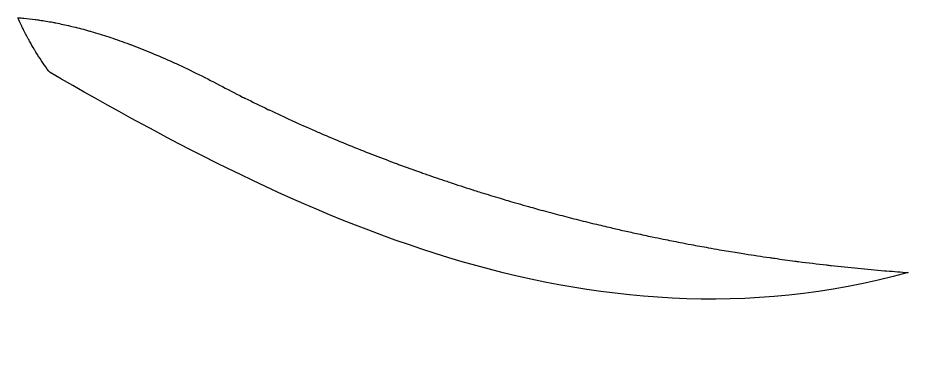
# Model space of a CAD drawing. Header units: centimetres. Extents: x -10.9 to 10.9, y -3.7 to 5.7.
# Drawn here: x 4.016 to 6.131, y -0.331 to 0.486 of the extents above; entities that cross this region are included whole.
import ezdxf

# ---------------------------------------------------------------- set-up
doc = ezdxf.new("R2010")
doc.units = ezdxf.units.CM
doc.header["$MEASUREMENT"] = 0
doc.layers.add('Camada 1', color=7, linetype='Continuous')

msp = doc.modelspace()

# ---------------------------------------------------------------- linework, layer by layer
at = {"layer": 'Camada 1'}
msp.add_open_spline([(4.01559, 0.4858), (4.01855, 0.47903), (4.02168, 0.47246), (4.0249, 0.4659), (4.0249, 0.4659), (4.02641, 0.46296), (4.02768, 0.46013), (4.02919, 0.45725), (4.02919, 0.45725), (4.03244, 0.45058), (4.03591, 0.44394), (4.0394, 0.43751), (4.0394, 0.43751), (4.04086, 0.43502), (4.04199, 0.43262), (4.04347, 0.43029), (4.04347, 0.43029), (4.04731, 0.42336), (4.05112, 0.41656), (4.05516, 0.40986), (4.05516, 0.40986), (4.0563, 0.40809), (4.05751, 0.40608), (4.05865, 0.40425), (4.05865, 0.40425), (4.06294, 0.39734), (4.06728, 0.39047), (4.07175, 0.38385), (4.07175, 0.38385), (4.07289, 0.38224), (4.07395, 0.38067), (4.07503, 0.37909), (4.07503, 0.37909), (4.07974, 0.37229), (4.08445, 0.36565), (4.08937, 0.35909), (4.08937, 0.35909), (4.0903, 0.35795), (4.09128, 0.35666), (4.09228, 0.35547), (4.09228, 0.35547), (4.66333, 0.02659), (5.36696, -0.33075), (6.13055, -0.11991), (6.13055, -0.11991), (6.13031, -0.11988), (6.13021, -0.11986), (6.13002, -0.11996), (6.13002, -0.11996), (6.11327, -0.11874), (6.09634, -0.11737), (6.07941, -0.11599), (6.07941, -0.11599), (6.07764, -0.11588), (6.0761, -0.11573), (6.07438, -0.11557), (6.07438, -0.11557), (6.03199, -0.11202), (5.98953, -0.10787), (5.94722, -0.10313), (5.94722, -0.10313), (5.9436, -0.10265), (5.9401, -0.10234), (5.93653, -0.10191), (5.93653, -0.10191), (5.9146, -0.0994), (5.89237, -0.09667), (5.8703, -0.09381), (5.8703, -0.09381), (5.86752, -0.09349), (5.86451, -0.09312), (5.86167, -0.09273), (5.86167, -0.09273), (5.84561, -0.09059), (5.82944, -0.08834), (5.81344, -0.08606), (5.81344, -0.08606), (5.80942, -0.0855), (5.80563, -0.085), (5.80169, -0.08434), (5.80169, -0.08434), (5.78203, -0.08159), (5.76251, -0.07857), (5.74285, -0.07553), (5.74285, -0.07553), (5.73674, -0.07452), (5.73063, -0.07357), (5.72465, -0.07257), (5.72465, -0.07257), (5.71065, -0.07032), (5.69652, -0.06802), (5.68263, -0.06556), (5.68263, -0.06556), (5.67382, -0.06405), (5.66496, -0.0626), (5.65628, -0.0609), (5.65628, -0.0609), (5.64231, -0.05847), (5.6286, -0.05595), (5.61477, -0.05341), (5.61477, -0.05341), (5.60614, -0.05166), (5.59757, -0.0501), (5.58913, -0.04838), (5.58913, -0.04838), (5.57545, -0.04579), (5.56214, -0.04319), (5.54873, -0.04047), (5.54873, -0.04047), (5.54005, -0.03867), (5.53143, -0.03687), (5.52269, -0.03513), (5.52269, -0.03513), (5.5101, -0.03243), (5.49755, -0.02971), (5.48491, -0.02698), (5.48491, -0.02698), (5.47406, -0.0246), (5.46313, -0.02216), (5.45229, -0.01973), (5.45229, -0.01973), (5.44144, -0.01722), (5.43065, -0.01478), (5.41996, -0.01227), (5.41996, -0.01227), (5.40676, -0.00909), (5.39379, -0.00611), (5.38072, -0.00296), (5.38072, -0.00296), (5.37329, -0.00116), (5.36585, 0.00077), (5.35842, 0.00257), (5.35842, 0.00257), (5.34355, 0.00625), (5.32884, 0.01003), (5.31408, 0.01392), (5.31408, 0.01392), (5.30651, 0.01583), (5.29908, 0.01784), (5.29162, 0.01971), (5.29162, 0.01971), (5.27683, 0.02373), (5.26199, 0.0277), (5.24728, 0.03183), (5.24728, 0.03183), (5.24101, 0.0336), (5.23458, 0.03535), (5.22826, 0.03717), (5.22826, 0.03717), (5.21204, 0.04175), (5.1958, 0.04643), (5.17968, 0.05111), (5.17968, 0.05111), (5.17359, 0.05288), (5.16759, 0.05476), (5.16156, 0.05656), (5.16156, 0.05656), (5.14613, 0.06116), (5.13084, 0.06593), (5.11539, 0.07066), (5.11539, 0.07066), (5.11039, 0.07225), (5.10526, 0.07384), (5.10023, 0.07548), (5.10023, 0.07548), (5.08279, 0.08101), (5.06538, 0.0867), (5.04805, 0.09239), (5.04805, 0.09239), (5.04342, 0.0939), (5.03895, 0.09538), (5.03434, 0.09699), (5.03434, 0.09699), (5.01828, 0.10233), (5.00217, 0.10784), (4.98627, 0.11345), (4.98627, 0.11345), (4.98225, 0.11491), (4.97809, 0.11639), (4.97413, 0.11779), (4.97413, 0.11779), (4.95611, 0.12409), (4.93801, 0.13057), (4.92023, 0.13724), (4.92023, 0.13724), (4.91668, 0.13854), (4.91309, 0.13994), (4.90967, 0.14118), (4.90967, 0.14118), (4.89231, 0.14761), (4.87509, 0.15417), (4.85786, 0.16084), (4.85786, 0.16084), (4.8554, 0.16182), (4.85294, 0.16269), (4.85037, 0.16375), (4.85037, 0.16375), (4.83185, 0.17108), (4.81335, 0.17846), (4.79502, 0.18603), (4.79502, 0.18603), (4.79243, 0.18704), (4.78986, 0.18809), (4.78745, 0.18918), (4.78745, 0.18918), (4.7697, 0.19656), (4.75208, 0.20394), (4.73456, 0.21146), (4.73456, 0.21146), (4.73252, 0.21244), (4.73033, 0.21326), (4.72845, 0.21408), (4.72845, 0.21408), (4.71001, 0.22207), (4.69154, 0.23017), (4.6735, 0.23855), (4.6735, 0.23855), (4.67109, 0.23953), (4.66887, 0.24056), (4.66646, 0.24162), (4.66646, 0.24162), (4.64852, 0.2498), (4.63069, 0.25816), (4.61304, 0.26657), (4.61304, 0.26657), (4.61196, 0.26699), (4.61092, 0.26747), (4.60984, 0.26808), (4.60984, 0.26808), (4.59142, 0.27676), (4.57325, 0.28575), (4.55515, 0.29475), (4.55515, 0.29475), (4.55324, 0.2957), (4.55155, 0.29666), (4.54967, 0.29745), (4.54967, 0.29745), (4.53131, 0.30676), (4.51292, 0.31618), (4.49485, 0.32571), (4.49485, 0.32571), (4.4568, 0.34582), (4.42011, 0.36376), (4.38486, 0.37979), (4.38486, 0.37979), (4.38452, 0.38), (4.38412, 0.38008), (4.38372, 0.38032), (4.38372, 0.38032), (4.36663, 0.38805), (4.34991, 0.39524), (4.3335, 0.40217), (4.3335, 0.40217), (4.33271, 0.40241), (4.33183, 0.40278), (4.33104, 0.4031), (4.33104, 0.4031), (4.31493, 0.40995), (4.29903, 0.41612), (4.28357, 0.42191), (4.28357, 0.42191), (4.28256, 0.42223), (4.28161, 0.4226), (4.28053, 0.42297), (4.28053, 0.42297), (4.26542, 0.42869), (4.25047, 0.434), (4.23587, 0.43885), (4.23587, 0.43885), (4.23455, 0.43927), (4.23325, 0.43975), (4.23182, 0.44015), (4.23182, 0.44015), (4.21772, 0.44483), (4.20388, 0.44909), (4.19017, 0.45301), (4.19017, 0.45301), (4.18885, 0.45357), (4.18752, 0.45391), (4.18612, 0.45433), (4.18612, 0.45433), (4.17305, 0.45809), (4.16019, 0.46142), (4.14754, 0.46446), (4.14754, 0.46446), (4.14521, 0.46512), (4.14291, 0.46557), (4.14069, 0.46607), (4.14069, 0.46607), (4.12892, 0.46887), (4.11743, 0.47134), (4.10614, 0.47364), (4.10614, 0.47364), (4.1036, 0.47409), (4.10103, 0.47457), (4.09844, 0.47504), (4.09844, 0.47504), (4.08786, 0.47713), (4.07738, 0.47882), (4.06714, 0.48023), (4.06714, 0.48023), (4.06378, 0.48071), (4.06045, 0.48129), (4.05703, 0.48166), (4.05703, 0.48166), (4.0478, 0.48282), (4.03859, 0.48391), (4.02965, 0.48478), (4.02965, 0.48478), (4.02563, 0.48518), (4.02155, 0.48549), (4.01748, 0.48579), (4.01748, 0.48579), (4.01678, 0.4857), (4.0162, 0.48578), (4.01559, 0.4858), (4.01559, 0.4858), (4.01559, 0.4858), (4.01559, 0.4858), (4.01559, 0.4858)], degree=3, knots=[0, 0, 0, 0, 0.0123457, 0.0123457, 0.0123457, 0.0123457, 0.0246914, 0.0246914, 0.0246914, 0.0246914, 0.037037, 0.037037, 0.037037, 0.037037, 0.0493827, 0.0493827, 0.0493827, 0.0493827, 0.0617284, 0.0617284, 0.0617284, 0.0617284, 0.0740741, 0.0740741, 0.0740741, 0.0740741, 0.0864198, 0.0864198, 0.0864198, 0.0864198, 0.0987654, 0.0987654, 0.0987654, 0.0987654, 0.1111111, 0.1111111, 0.1111111, 0.1111111, 0.1234568, 0.1234568, 0.1234568, 0.1234568, 0.1358025, 0.1358025, 0.1358025, 0.1358025, 0.1481481, 0.1481481, 0.1481481, 0.1481481, 0.1604938, 0.1604938, 0.1604938, 0.1604938, 0.1728395, 0.1728395, 0.1728395, 0.1728395, 0.1851852, 0.1851852, 0.1851852, 0.1851852, 0.1975309, 0.1975309, 0.1975309, 0.1975309, 0.2098765, 0.2098765, 0.2098765, 0.2098765, 0.2222222, 0.2222222, 0.2222222, 0.2222222, 0.2345679, 0.2345679, 0.2345679, 0.2345679, 0.2469136, 0.2469136, 0.2469136, 0.2469136, 0.2592593, 0.2592593, 0.2592593, 0.2592593, 0.2716049, 0.2716049, 0.2716049, 0.2716049, 0.2839506, 0.2839506, 0.2839506, 0.2839506, 0.2962963, 0.2962963, 0.2962963, 0.2962963, 0.308642, 0.308642, 0.308642, 0.308642, 0.3209877, 0.3209877, 0.3209877, 0.3209877, 0.3333333, 0.3333333, 0.3333333, 0.3333333, 0.345679, 0.345679, 0.345679, 0.345679, 0.3580247, 0.3580247, 0.3580247, 0.3580247, 0.3703704, 0.3703704, 0.3703704, 0.3703704, 0.382716, 0.382716, 0.382716, 0.382716, 0.3950617, 0.3950617, 0.3950617, 0.3950617, 0.4074074, 0.4074074, 0.4074074, 0.4074074, 0.4197531, 0.4197531, 0.4197531, 0.4197531, 0.4320988, 0.4320988, 0.4320988, 0.4320988, 0.4444444, 0.4444444, 0.4444444, 0.4444444, 0.4567901, 0.4567901, 0.4567901, 0.4567901, 0.4691358, 0.4691358, 0.4691358, 0.4691358, 0.4814815, 0.4814815, 0.4814815, 0.4814815, 0.4938272, 0.4938272, 0.4938272, 0.4938272, 0.5061728, 0.5061728, 0.5061728, 0.5061728, 0.5185185, 0.5185185, 0.5185185, 0.5185185, 0.5308642, 0.5308642, 0.5308642, 0.5308642, 0.5432099, 0.5432099, 0.5432099, 0.5432099, 0.5555556, 0.5555556, 0.5555556, 0.5555556, 0.5679012, 0.5679012, 0.5679012, 0.5679012, 0.5802469, 0.5802469, 0.5802469, 0.5802469, 0.5925926, 0.5925926, 0.5925926, 0.5925926, 0.6049383, 0.6049383, 0.6049383, 0.6049383, 0.617284, 0.617284, 0.617284, 0.617284, 0.6296296, 0.6296296, 0.6296296, 0.6296296, 0.6419753, 0.6419753, 0.6419753, 0.6419753, 0.654321, 0.654321, 0.654321, 0.654321, 0.6666667, 0.6666667, 0.6666667, 0.6666667, 0.6790123, 0.6790123, 0.6790123, 0.6790123, 0.691358, 0.691358, 0.691358, 0.691358, 0.7037037, 0.7037037, 0.7037037, 0.7037037, 0.7160494, 0.7160494, 0.7160494, 0.7160494, 0.7283951, 0.7283951, 0.7283951, 0.7283951, 0.7407407, 0.7407407, 0.7407407, 0.7407407, 0.7530864, 0.7530864, 0.7530864, 0.7530864, 0.7654321, 0.7654321, 0.7654321, 0.7654321, 0.7777778, 0.7777778, 0.7777778, 0.7777778, 0.7901235, 0.7901235, 0.7901235, 0.7901235, 0.8024691, 0.8024691, 0.8024691, 0.8024691, 0.8148148, 0.8148148, 0.8148148, 0.8148148, 0.8271605, 0.8271605, 0.8271605, 0.8271605, 0.8395062, 0.8395062, 0.8395062, 0.8395062, 0.8518519, 0.8518519, 0.8518519, 0.8518519, 0.8641975, 0.8641975, 0.8641975, 0.8641975, 0.8765432, 0.8765432, 0.8765432, 0.8765432, 0.8888889, 0.8888889, 0.8888889, 0.8888889, 0.9012346, 0.9012346, 0.9012346, 0.9012346, 0.9135802, 0.9135802, 0.9135802, 0.9135802, 0.9259259, 0.9259259, 0.9259259, 0.9259259, 0.9382716, 0.9382716, 0.9382716, 0.9382716, 0.9506173, 0.9506173, 0.9506173, 0.9506173, 0.962963, 0.962963, 0.962963, 0.962963, 0.9753086, 0.9753086, 0.9753086, 0.9753086, 1, 1, 1, 1], dxfattribs=at)

doc.saveas('drawing.dxf')
